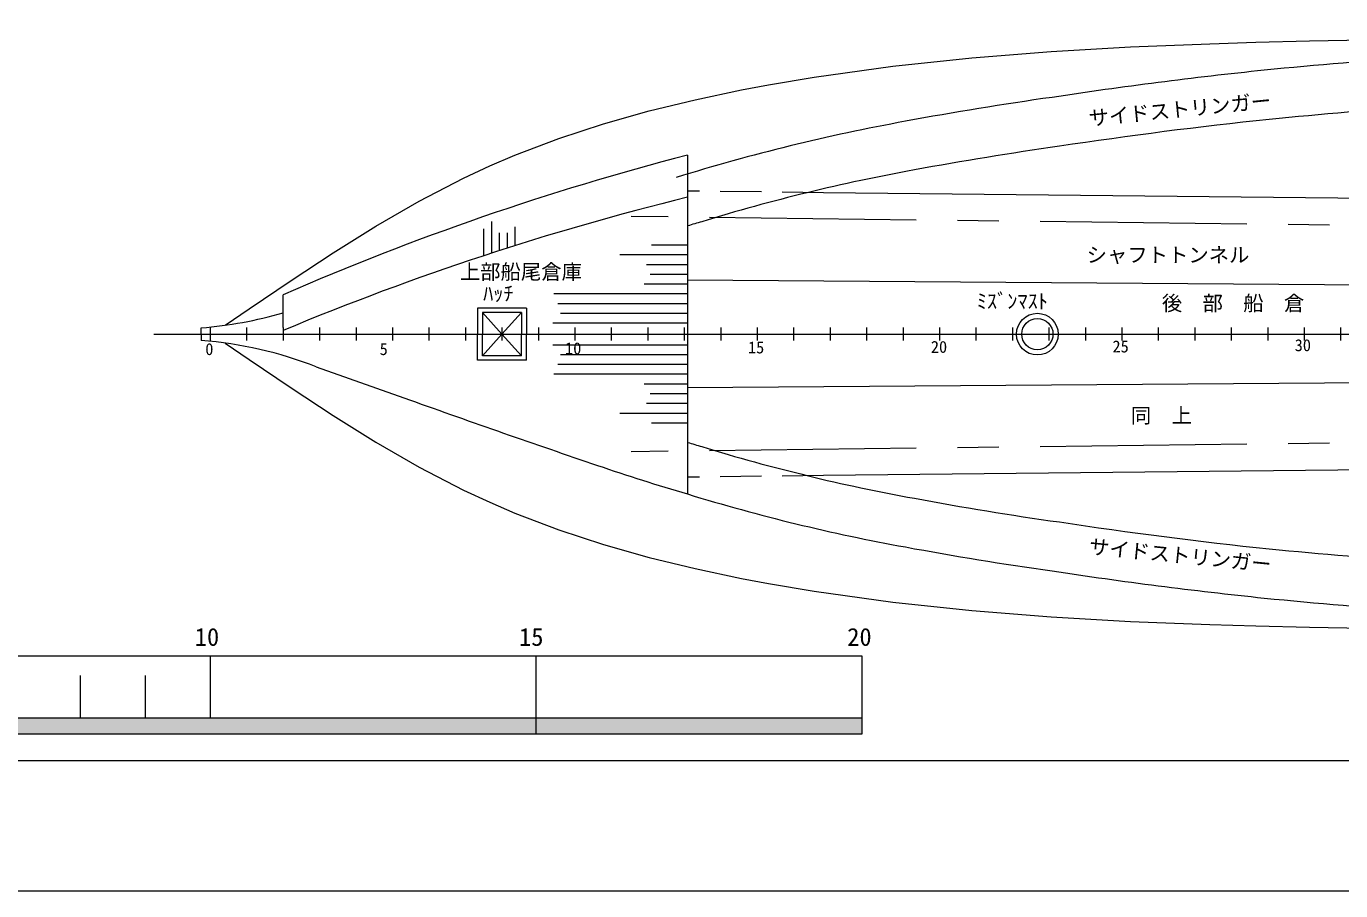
# Model space of a CAD drawing. Units: millimetres, scale not verified. Extents: x -51052 to 51048, y -29700 to 29700.
# Drawn here: x -40883 to -20697, y -29700 to -16423 of the extents above; entities that cross this region are included whole.
import ezdxf
from ezdxf.enums import TextEntityAlignment as Align

# ---------------------------------------------------------------- set-up
doc = ezdxf.new("R2010")
doc.units = ezdxf.units.MM
doc.header["$LTSCALE"] = 100
doc.linetypes.add('USER1', pattern=[50.8, 31.75, -6.35, 6.35, -6.35])
doc.linetypes.add('USER2', pattern=[9.525, 6.35, -3.175])
for name, color, linetype, lineweight in [('0-2_sunpou', 7, 'Continuous', 18), ('0-3_keijou', 7, 'Continuous', 18), ('0-4_frame', 7, 'Continuous', 18), ('0-5_text', 7, 'Continuous', 18), ('0-6_center', 7, 'USER1', 18), ('0-7_hachi', 7, 'Continuous', 18)]:
    doc.layers.add(name, color=color, linetype=linetype, lineweight=lineweight)
doc.styles.add('ＭＳ ゴシック', font='')
doc.styles.get('ＭＳ ゴシック').set_extended_font_data('MS Gothic')

msp = doc.modelspace()

# ---------------------------------------------------------------- linework, layer by layer
at = {"layer": '0-2_sunpou'}
for p, q in [((-38922.4, -21151.3), (30595.9, -21151.3)), ((-38058.5, -21051.3), (-38058.5, -21251.3)), ((-37498.5, -21051.3), (-37498.5, -21251.3)), ((-36938.5, -21051.3), (-36938.5, -21251.3)), ((-36378.5, -21051.3), (-36378.5, -21251.3)), ((-35818.5, -21051.3), (-35818.5, -21251.3)), ((-35258.5, -21051.3), (-35258.5, -21251.3)), ((-34698.5, -21051.3), (-34698.5, -21251.3)), ((-34138.5, -21051.3), (-34138.5, -21251.3)), ((-33578.5, -21051.3), (-33578.5, -21251.3)), ((-33018.5, -21051.3), (-33018.5, -21251.3)), ((-32458.5, -21051.3), (-32458.5, -21251.3)), ((-31898.5, -21051.3), (-31898.5, -21251.3)), ((-31338.5, -21051.3), (-31338.5, -21251.3)), ((-30778.5, -21051.3), (-30778.5, -21251.3)), ((-30218.5, -21051.3), (-30218.5, -21251.3)), ((-29658.5, -21051.3), (-29658.5, -21251.3)), ((-29098.5, -21051.3), (-29098.5, -21251.3)), ((-28538.5, -21051.3), (-28538.5, -21251.3)), ((-27978.5, -21051.3), (-27978.5, -21251.3)), ((-27418.5, -21051.3), (-27418.5, -21251.3)), ((-26858.5, -21051.3), (-26858.5, -21251.3)), ((-26298.5, -21051.3), (-26298.5, -21251.3)), ((-25738.5, -21051.3), (-25738.5, -21251.3)), ((-25178.5, -21051.3), (-25178.5, -21251.3)), ((-24618.5, -21051.3), (-24618.5, -21251.3)), ((-24058.5, -21051.3), (-24058.5, -21251.3)), ((-23498.5, -21051.3), (-23498.5, -21251.3)), ((-22938.5, -21051.3), (-22938.5, -21251.3)), ((-22378.5, -21051.3), (-22378.5, -21251.3)), ((-21818.5, -21051.3), (-21818.5, -21251.3)), ((-21258.5, -21051.3), (-21258.5, -21251.3)), ((-20698.5, -21051.3), (-20698.5, -21251.3)), ((-48051.5, -26094), (-28051.5, -26094)), ((-38051.5, -27044), (-38051.5, -26094)), ((-33051.5, -27294), (-33051.5, -26094)), ((-28051.5, -26094), (-28051.5, -27294)), ((-40051.5, -27044), (-40051.5, -26394)), ((-39051.5, -27044), (-39051.5, -26394)), ((-48051.5, -27044), (-28051.5, -27044)), ((-48051.5, -27044), (-28051.5, -27044)), ((-48051.5, -27044), (-28051.5, -27044)), ((-28051.5, -27294), (-48051.5, -27294)), ((-28051.5, -27294), (-48051.5, -27294))]:
    msp.add_line(p, q, dxfattribs=at)
msp.add_lwpolyline([(-28051.5, -27294), (-48051.5, -27294), (-48051.5, -26094)], dxfattribs=at)
msp.add_solid([(-48051.5, -27044), (-28051.5, -27044), (-48051.5, -27294), (-28051.5, -27294)], dxfattribs=at)
at = {"layer": '0-3_keijou'}
for p, q in [((-30727.5, -18400.9), (-30727.5, -23606.5)), ((-17316.5, -19097.3), (-28640.3, -18979.6)), ((-17316.5, -20422.5), (-30727.5, -20324.2)), ((-36938.5, -21051.3), (-36938.5, -20545.5)), ((-33203.5, -20751.3), (-33953.5, -20751.3)), ((-33953.5, -20751.3), (-33953.5, -21151.3)), ((-33203.5, -20751.3), (-33203.5, -21151.3)), ((-33278.5, -20816.3), (-33878.5, -20816.3)), ((-33878.5, -20816.3), (-33878.5, -21151.3)), ((-33278.5, -20816.3), (-33278.5, -21151.3)), ((-38195.5, -21151.3), (-38195.5, -21053.8)), ((-38195.5, -21151.3), (-38195.5, -21248.7)), ((-33953.5, -21551.3), (-33953.5, -21151.3)), ((-33878.5, -21486.3), (-33878.5, -21151.3)), ((-33278.5, -21486.3), (-33278.5, -21151.3)), ((-33203.5, -21551.3), (-33203.5, -21151.3)), ((-33203.5, -21551.3), (-33953.5, -21551.3)), ((-33278.5, -21486.3), (-33878.5, -21486.3)), ((-36429.2, -21654.2), (-34996, -22161.1)), ((-17316.5, -21880), (-30727.5, -21978.3)), ((-17316.5, -23205.2), (-28640.3, -23322.9))]:
    msp.add_line(p, q, dxfattribs=at)
at = {"layer": '0-3_keijou', "linetype": 'USER2'}
for p, q in [((-28640.3, -18979.6), (-30727.5, -18953.8)), ((-28640.3, -23322.9), (-30727.5, -23348.7))]:
    msp.add_line(p, q, dxfattribs=at)
at = {"layer": '0-3_keijou'}
for points in [[(-37830.3, -21014.5), (-37459, -20760), (-36816.8, -20325.1), (-36169.7, -19900.7), (-35514.4, -19493.3), (-34847.7, -19109.7), (-34166.5, -18756.5), (-33763.5, -18568.1), (-33379.3, -18403.5), (-32704.7, -18146.4), (-32016.9, -17920.6), (-31318.5, -17723), (-30611.9, -17550.5), (-29899.8, -17400.3), (-29485.3, -17322.2), (-28785.1, -17203.6), (-27575, -17034.7), (-26361.5, -16905.3), (-25145.6, -16809.1), (-23927.8, -16739.6), (-22708.9, -16690.6), (-22001.7, -16669), (-21174.7, -16648.4), (-19748.7, -16622.9)], [(-37830.3, -21288), (-37459, -21542.5), (-36816.8, -21977.4), (-36169.7, -22401.8), (-35514.4, -22809.2), (-34847.7, -23192.8), (-34166.5, -23546), (-33763.5, -23734.4), (-33379.3, -23899), (-32704.7, -24156.1), (-32016.9, -24381.9), (-31318.5, -24579.5), (-30611.9, -24752), (-29899.8, -24902.2), (-29485.3, -24980.3), (-28785.1, -25098.9), (-27575, -25267.8), (-26361.5, -25397.2), (-25145.6, -25493.4), (-23927.8, -25562.9), (-22708.9, -25611.9), (-22001.7, -25633.5), (-21174.7, -25654.1), (-19748.7, -25679.6)]]:
    msp.add_lwpolyline(points, dxfattribs=at)
for radius in [320, 240]:
    msp.add_circle((-25355.8, -21151.3), radius, dxfattribs=at)
for centre, radius, start, end in [((-11957.1, -118892.2), 102276.4, 92.83775, 95.5623), ((-14514.6, -87579.6), 70865, 95.95821, 98.61376), ((-17862, -69068.6), 52064.2, 98.02256, 100.53539), ((-11957.1, -118892.2), 101516.4, 92.83514, 95.56082), ((-21953.8, -47629.2), 30238.3, 100.34062, 107.20959), ((-14514.6, -87579.6), 70105, 95.96035, 98.61697), ((-17862, -69068.6), 51304.2, 98.01818, 100.53734), ((-20191.3, -58980.3), 41924.9, 104.55509, 113.5442), ((-22200.4, -46466.5), 28290.2, 100.27035, 107.0796), ((-20553.1, -60382.7), 42568.2, 103.82839, 112.63887), ((-21713.4, -49497.1), 31333.1, 106.30317, 106.7195), ((-38667.8, -14946.9), 6125.1, 274.42285, 286.39969), ((-38667.8, -27355.6), 6125.1, 68.56303, 85.57715), ((30914.4, 162162.6), 195753.5, 250.32398, 251.2181), ((-21713.4, 7194.6), 31333.1, 253.2805, 253.69683), ((-22200.4, 4164), 28290.2, 252.9204, 259.72965), ((-21713.4, 7194.6), 32093.1, 251.09472, 253.68764), ((-22200.4, 4164), 29050.2, 252.93057, 259.72615), ((-17862, 26766.1), 51304.2, 259.46266, 261.98182), ((-14514.6, 45277.1), 70105, 261.38303, 264.03965), ((-17862, 26766.1), 52064.2, 259.46461, 261.97744), ((-11957.1, 76589.7), 101516.4, 264.43918, 267.16486), ((-14514.6, 45277.1), 70865, 261.38624, 264.04179), ((-11957.1, 76589.7), 102276.4, 264.4377, 267.16225)]:
    msp.add_arc(centre, radius, start, end, dxfattribs=at)
at = {"layer": '0-4_frame'}
for points in [[(-51051.5, -29700.1), (51048.5, -29700.1), (51048.5, 29699.9), (-51051.5, 29699.9)], [(-49051.5, -27700.1), (49048.5, -27700.1), (49048.5, 27699.9), (-49051.5, 27699.9)]]:
    msp.add_lwpolyline(points, close=True, dxfattribs=at)
at = {"layer": '0-6_center'}
for p, q in [((-17057.8, -19521.6), (-31595.6, -19344.9)), ((-17057.8, -22780.9), (-31595.6, -22957.6))]:
    msp.add_line(p, q, dxfattribs=at)
at = {"layer": '0-6_center', "linetype": 'USER2'}
for q in [(-33878.5, -20816.3), (-33278.5, -20816.3), (-33878.5, -21486.3), (-33278.5, -21486.3)]:
    msp.add_line((-33578.5, -21151.3), q, dxfattribs=at)
at = {"layer": '0-7_hachi'}
for p, q in [((-33855.3, -19946.3), (-33855.3, -19533.9)), ((-33735.3, -19907), (-33735.3, -19420.8)), ((-33375.3, -19791.5), (-33375.3, -19502.5)), ((-33615.3, -19868.1), (-33615.3, -19596.8)), ((-33495.3, -19829.6), (-33495.3, -19596.8)), ((-30727.5, -19934.3), (-31768, -19934.3)), ((-30727.5, -19784.3), (-31282, -19784.3)), ((-30727.5, -20084.3), (-31355.7, -20084.3)), ((-30727.5, -20384.3), (-31396.2, -20384.3)), ((-30727.5, -20234.3), (-31300.4, -20234.3)), ((-30727.5, -20534.3), (-32780.4, -20534.3)), ((-30727.5, -20684.3), (-32721.5, -20684.3)), ((-30727.5, -20984.3), (-32795.1, -20984.3)), ((-30727.5, -20834.3), (-32677.3, -20834.3)), ((-30727.5, -21318.2), (-32795.1, -21318.2)), ((-30727.5, -21468.2), (-32677.3, -21468.2)), ((-30727.5, -21768.2), (-32780.4, -21768.2)), ((-30727.5, -21618.2), (-32721.5, -21618.2)), ((-30727.5, -21918.2), (-31396.2, -21918.2)), ((-30727.5, -22068.2), (-31300.4, -22068.2)), ((-30727.5, -22368.2), (-31768, -22368.2)), ((-30727.5, -22218.2), (-31355.7, -22218.2)), ((-30727.5, -22518.2), (-31282, -22518.2))]:
    msp.add_line(p, q, dxfattribs=at)

# ---------------------------------------------------------------- texts
at = {"layer": '0-2_sunpou', "style": 'ＭＳ ゴシック'}
for s, height, p in [('0', 183.3, (-38133.8, -21527.6)), ('5', 183.3, (-35456.1, -21527.6)), ('10', 183.3, (-32608.4, -21516)), ('15', 183.3, (-29799.7, -21501.9)), ('20', 183.3, (-26990.8, -21493.5)), ('25', 183.3, (-24202, -21486.9)), ('30', 183.3, (-21403.9, -21467.7)), ('10', 274.9, (-38294.8, -26021.6)), ('15', 274.9, (-33314.8, -26021.6)), ('20', 274.9, (-28274.8, -26021.6))]:
    msp.add_text(s, height=height, dxfattribs=at).set_placement(p, align=Align.BOTTOM_LEFT)
at = {"layer": '0-5_text', "style": 'ＭＳ ゴシック'}
for rotation, p in [(5.704, (-24547.9, -18021.3)), (354.296, (-24578.8, -24590.9))]:
    msp.add_text('サイドストリンガー', height=229.1, rotation=rotation, dxfattribs=at).set_placement(p, align=Align.BOTTOM_LEFT)
for s, p in [('シャフトトンネル', (-24599.4, -20117.7)), ('上部船尾倉庫', (-34224.7, -20377)), ('ﾊｯﾁ', (-33866.9, -20709.8)), ('ﾐｽﾞﾝﾏｽﾄ', (-26287, -20827.9)), ('後\u3000部\u3000船\u3000倉', (-23443.5, -20859.1)), ('同\u3000上', (-23920.6, -22583.8))]:
    msp.add_text(s, height=229.1, dxfattribs=at).set_placement(p, align=Align.BOTTOM_LEFT)

doc.saveas('drawing.dxf')
